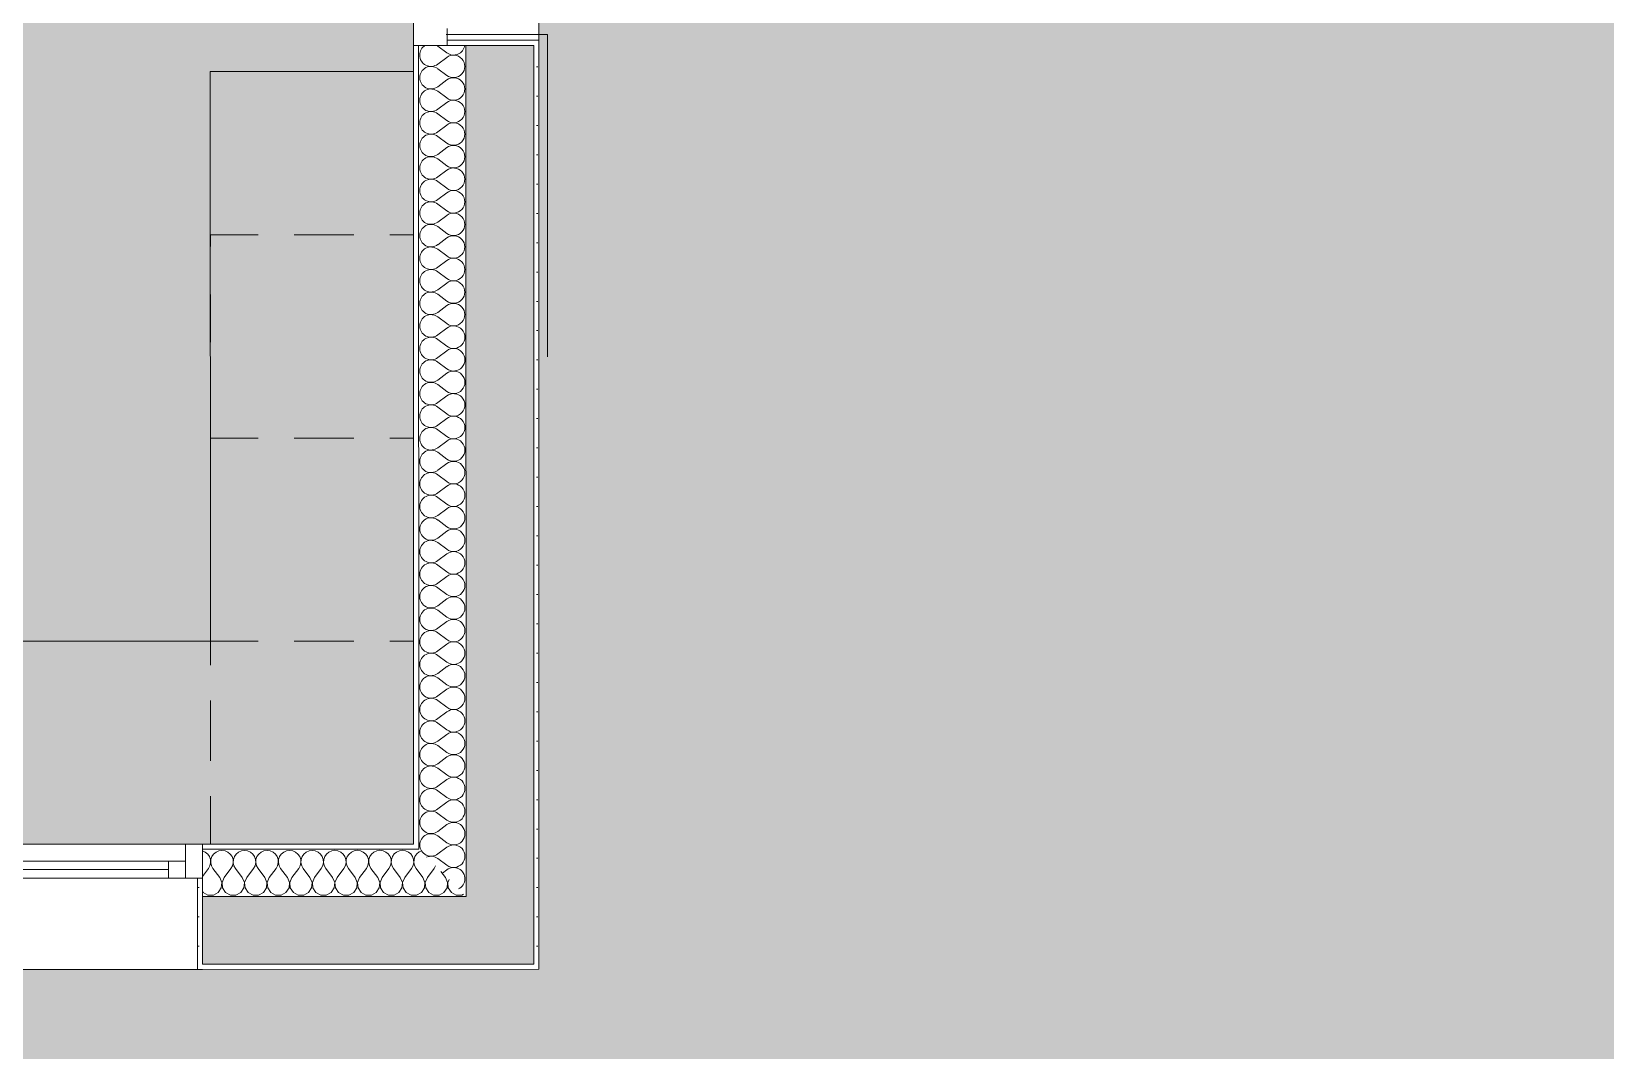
# Model space of a CAD drawing. Header units: millimetres. Extents: x 318905 to 439572, y -5133 to 105868.
# Drawn here: x 375032 to 379680, y 50744 to 53755 of the extents above; entities that cross this region are included whole.
import ezdxf

# ---------------------------------------------------------------- set-up
doc = ezdxf.new("R2010")
doc.units = ezdxf.units.MM
doc.header["$MEASUREMENT"] = 0
doc.linetypes.add('Traits', pattern=[282.222223, 141.111112, -141.111112])
for name, color, linetype, lineweight in [('0_Stylo_No__1', 7, 'Continuous', 5), ('0_Stylo_No__2', 8, 'Continuous', 5), ('2D - Dessin général_Stylo_No__1', 7, 'Continuous', 5), ('Murs ext - Périphériques_Stylo_No__1', 7, 'Continuous', 5)]:
    doc.layers.add(name, color=color, linetype=linetype, lineweight=lineweight)
for name, color, linetype, lineweight, true_color in [('2D - Dessins placés (Géomètre)_Stylo_No__241', 7, 'Continuous', 5, 0x4d4d4d), ('2D - Dessins placés (Géomètre)_Stylo_No__253', 7, 'Continuous', 13, 0xb6d398), ('Murs ext - Périphériques_Stylo_No__67', 7, 'Continuous', 15, 0x6a6a6a), ('Murs ext - Périphériques_Stylo_No__87', 7, 'Continuous', 13, 0x6a6a6a)]:
    doc.layers.add(name, color=color, linetype=linetype, lineweight=lineweight, true_color=true_color)
doc.layers.add('Marques & Zones', color=7, linetype='Continuous')
pattern_1 = [(0, (0, 0), (0, 86.60254), [0, -50]), (0, (25, 43.3), (0, 86.60254), [0, -50])]

# ---------------------------------------------------------------- blocks, each defined once
blk = doc.blocks.new('*X39')
at = {"layer": 'Murs ext - Périphériques_Stylo_No__1', "linetype": 'Continuous'}
for p, q in [((376258.3, 53691.6), (376231.6, 53711.6)), ((376258.3, 53678.3), (376231.7, 53658.3)), ((376258.3, 53624.9), (376231.7, 53644.9)), ((376258.3, 53611.6), (376231.7, 53591.6)), ((376258.3, 53558.3), (376231.7, 53578.3)), ((376258.3, 53544.9), (376231.7, 53524.9)), ((376258.3, 53491.6), (376231.7, 53511.6)), ((376258.3, 53478.3), (376231.7, 53458.3)), ((376258.4, 53424.9), (376231.7, 53444.9)), ((376258.4, 53411.6), (376231.7, 53391.6)), ((376258.4, 53358.3), (376231.7, 53378.3)), ((376258.4, 53344.9), (376231.7, 53324.9)), ((376258.4, 53291.6), (376231.7, 53311.6)), ((376258.4, 53278.3), (376231.7, 53258.3)), ((376258.4, 53224.9), (376231.7, 53244.9)), ((376258.4, 53211.6), (376231.7, 53191.6)), ((376258.4, 53158.3), (376231.7, 53178.3)), ((376258.4, 53144.9), (376231.7, 53124.9)), ((376258.4, 53091.6), (376231.7, 53111.6)), ((376258.4, 53078.3), (376231.8, 53058.3)), ((376258.4, 53024.9), (376231.8, 53044.9)), ((376258.4, 53011.6), (376231.8, 52991.6)), ((376258.4, 52958.3), (376231.8, 52978.3)), ((376258.4, 52944.9), (376231.8, 52924.9)), ((376258.4, 52891.6), (376231.8, 52911.6)), ((376258.4, 52878.3), (376231.8, 52858.3)), ((376258.5, 52824.9), (376231.8, 52844.9)), ((376258.5, 52811.6), (376231.8, 52791.6)), ((376258.5, 52758.3), (376231.8, 52778.3)), ((376258.5, 52744.9), (376231.8, 52724.9)), ((376258.5, 52691.6), (376231.8, 52711.6)), ((376258.5, 52678.3), (376231.8, 52658.3)), ((376258.5, 52624.9), (376231.8, 52644.9)), ((376258.5, 52611.6), (376231.8, 52591.6)), ((376258.5, 52558.3), (376231.8, 52578.3)), ((376258.5, 52544.9), (376231.8, 52524.9)), ((376258.5, 52491.6), (376231.8, 52511.6)), ((376258.5, 52478.3), (376231.8, 52458.3)), ((376258.5, 52424.9), (376231.8, 52444.9)), ((376258.5, 52411.6), (376231.9, 52391.6)), ((376258.5, 52358.3), (376231.9, 52378.3)), ((376258.5, 52344.9), (376231.9, 52324.9)), ((376258.5, 52291.6), (376231.9, 52311.6)), ((376258.5, 52278.3), (376231.9, 52258.3)), ((376258.6, 52224.9), (376231.9, 52244.9)), ((376258.6, 52211.6), (376231.9, 52191.6)), ((376258.6, 52158.3), (376231.9, 52178.3)), ((376258.6, 52144.9), (376231.9, 52124.9)), ((376258.6, 52091.6), (376231.9, 52111.6)), ((376258.6, 52078.3), (376231.9, 52058.3)), ((376258.6, 52024.9), (376231.9, 52044.9)), ((376258.6, 52011.6), (376231.9, 51991.6)), ((376258.6, 51958.3), (376231.9, 51978.3)), ((376258.6, 51944.9), (376231.9, 51924.9)), ((376258.6, 51891.6), (376231.9, 51911.6)), ((376258.6, 51878.3), (376231.9, 51858.3)), ((376258.6, 51824.9), (376231.9, 51844.9)), ((376258.6, 51811.6), (376232, 51791.6)), ((376258.6, 51758.3), (376232, 51778.3)), ((376258.6, 51744.9), (376232, 51724.9)), ((376258.6, 51691.6), (376232, 51711.6)), ((376258.6, 51678.3), (376232, 51658.3)), ((376258.6, 51624.9), (376232, 51644.9)), ((376258.6, 51611.6), (376232, 51591.6)), ((376258.7, 51558.3), (376232, 51578.3)), ((376258.7, 51544.9), (376232, 51524.9)), ((376258.7, 51491.6), (376232, 51511.6)), ((376258.7, 51478.3), (376232, 51458.3)), ((376258.7, 51424.9), (376232, 51444.9)), ((376258.7, 51411.6), (376232, 51391.6)), ((376258.7, 51358.3), (376232, 51378.3)), ((376258.7, 51344.9), (376232, 51324.9)), ((376258.7, 51291.6), (376232, 51311.6)), ((376258.7, 51278.3), (376245.8, 51268.6))]:
    blk.add_line(p, q, dxfattribs=at)
for centre, start, end in [((376211.6, 53684.9), 120.2097, 180.0092), ((376211.6, 53684.9), 53.1393, 59.8088), ((376278.3, 53718.3), 233.1393, 352.2085), ((376211.6, 53684.9), 180.0092, 306.8791), ((376211.7, 53618.3), 53.1393, 180.0092), ((376278.3, 53651.6), 233.1393, 126.8791), ((376211.7, 53618.3), 180.0092, 306.8791), ((376278.3, 53584.9), 233.1393, 126.8791), ((376211.7, 53551.6), 53.1393, 180.0092), ((376211.7, 53551.6), 180.0092, 306.8791), ((376211.7, 53484.9), 53.1393, 180.0092), ((376278.3, 53518.3), 233.1393, 126.8791), ((376211.7, 53484.9), 180.0092, 306.8791), ((376278.4, 53451.6), 233.1393, 126.8791), ((376211.7, 53418.3), 53.1393, 180.0092), ((376211.7, 53418.3), 180.0092, 306.8791), ((376278.4, 53384.9), 233.1393, 126.8791), ((376211.7, 53351.6), 53.1393, 180.0092), ((376211.7, 53351.6), 180.0092, 306.8791), ((376278.4, 53318.3), 233.1393, 126.8791), ((376211.7, 53284.9), 53.1393, 180.0092), ((376211.7, 53284.9), 180.0092, 306.8791), ((376278.4, 53251.6), 233.1393, 126.8791), ((376211.7, 53218.3), 53.1393, 180.0092), ((376211.7, 53218.3), 180.0092, 306.8791), ((376211.7, 53151.6), 53.1393, 180.0092), ((376278.4, 53184.9), 233.1393, 126.8791), ((376211.7, 53151.6), 180.0092, 306.8791), ((376278.4, 53118.3), 233.1393, 126.8791), ((376211.7, 53084.9), 53.1393, 180.0092), ((376211.7, 53084.9), 180.0092, 306.8791), ((376211.8, 53018.3), 53.1393, 180.0092), ((376278.4, 53051.6), 233.1393, 126.8791), ((376211.8, 53018.3), 180.0092, 306.8791), ((376278.4, 52984.9), 233.1393, 126.8791), ((376211.8, 52951.6), 53.1393, 180.0092), ((376211.8, 52951.6), 180.0092, 306.8791), ((376278.4, 52918.3), 233.1393, 126.8791), ((376211.8, 52884.9), 53.1393, 180.0092), ((376211.8, 52884.9), 180.0092, 306.8791), ((376278.5, 52851.6), 233.1393, 126.8791), ((376211.8, 52818.3), 53.1393, 180.0092), ((376211.8, 52818.3), 180.0092, 306.8791), ((376278.5, 52784.9), 233.1393, 126.8791), ((376211.8, 52751.6), 53.1393, 180.0092), ((376211.8, 52751.6), 180.0092, 306.8791), ((376211.8, 52684.9), 53.1393, 180.0092), ((376278.5, 52718.3), 233.1393, 126.8791), ((376211.8, 52684.9), 180.0092, 306.8791), ((376278.5, 52651.6), 233.1393, 126.8791), ((376211.8, 52618.3), 53.1393, 180.0092), ((376211.8, 52618.3), 180.0092, 306.8791), ((376211.8, 52551.6), 53.1393, 180.0092), ((376278.5, 52584.9), 233.1393, 126.8791), ((376211.8, 52551.6), 180.0092, 306.8791), ((376278.5, 52518.3), 233.1393, 126.8791), ((376211.8, 52484.9), 53.1393, 180.0092), ((376211.8, 52484.9), 180.0092, 306.8791), ((376278.5, 52451.6), 233.1393, 126.8791), ((376211.9, 52418.3), 53.1393, 180.0092), ((376211.9, 52418.3), 180.0092, 306.8791), ((376278.5, 52384.9), 233.1393, 126.8791), ((376211.9, 52351.6), 53.1393, 180.0092), ((376211.9, 52351.6), 180.0092, 306.8791), ((376278.5, 52318.3), 233.1393, 126.8791), ((376211.9, 52284.9), 53.1393, 180.0092), ((376211.9, 52284.9), 180.0092, 306.8791), ((376211.9, 52218.3), 53.1393, 180.0092), ((376278.5, 52251.6), 233.1393, 126.8791), ((376211.9, 52218.3), 180.0092, 306.8791), ((376278.6, 52184.9), 233.1393, 126.8791), ((376211.9, 52151.6), 53.1393, 180.0092), ((376211.9, 52151.6), 180.0092, 306.8791), ((376211.9, 52084.9), 53.1393, 180.0092), ((376278.6, 52118.3), 233.1393, 126.8791), ((376211.9, 52084.9), 180.0092, 306.8791), ((376278.6, 52051.6), 233.1393, 126.8791), ((376211.9, 52018.3), 53.1393, 180.0092), ((376211.9, 52018.3), 180.0092, 306.8791), ((376278.6, 51984.9), 233.1393, 126.8791), ((376211.9, 51951.6), 53.1393, 180.0092), ((376211.9, 51951.6), 180.0092, 306.8791), ((376278.6, 51918.3), 233.1393, 126.8791), ((376211.9, 51884.9), 53.1393, 180.0092), ((376211.9, 51884.9), 180.0092, 306.8791), ((376278.6, 51851.6), 233.1393, 126.8791), ((376211.9, 51818.3), 53.1393, 180.0092), ((376211.9, 51818.3), 180.0092, 306.8791), ((376278.6, 51784.9), 233.1393, 126.8791), ((376212, 51751.6), 53.1393, 180.0092), ((376212, 51751.6), 180.0092, 306.8791), ((376278.6, 51718.3), 233.1393, 126.8791), ((376212, 51684.9), 53.1393, 180.0092), ((376212, 51684.9), 180.0092, 306.8791), ((376212, 51618.3), 53.1393, 180.0092), ((376278.6, 51651.6), 233.1393, 126.8791), ((376212, 51618.3), 180.0092, 306.8791), ((376278.7, 51584.9), 233.1393, 126.8791), ((376212, 51551.6), 53.1393, 180.0092), ((376212, 51551.6), 180.0092, 306.8791), ((376212, 51484.9), 53.1393, 180.0092), ((376278.7, 51518.3), 233.1393, 126.8791), ((376212, 51484.9), 180.0092, 306.8791), ((376278.7, 51451.6), 233.1393, 126.8791), ((376212, 51418.3), 53.1393, 180.0092), ((376212, 51418.3), 180.0092, 306.8791), ((376278.7, 51384.9), 233.1393, 126.8791), ((376212, 51351.6), 53.1393, 180.0092), ((376212, 51351.6), 180.0092, 306.8791), ((376278.7, 51318.3), 233.1393, 126.8791), ((376212, 51284.9), 53.1393, 113.2407), ((376278.7, 51251.6), 295.3778, 126.8791)]:
    blk.add_arc(centre, 33.3, start, end, dxfattribs=at)
blk = doc.blocks.new('Hachure_17', base_point=(0, 4000))
at = {"layer": 'Murs ext - Périphériques_Stylo_No__1', "linetype": 'Continuous'}
blk.add_blockref('*X39', (0, 0), dxfattribs=at)
blk = doc.blocks.new('*X49')
at = {"layer": 'Murs ext - Périphériques_Stylo_No__1', "linetype": 'Continuous'}
for p, q in [((375545.2, 51330.6), (375536.7, 51334.3)), ((375536.7, 51334.3), (375536.7, 51334.3)), ((375552.2, 51324.7), (375545.2, 51330.6)), ((375557.5, 51317.1), (375552.2, 51324.7)), ((375569.7, 51324.7), (375564.5, 51317.1)), ((375576.8, 51330.6), (375569.7, 51324.7)), ((375585.2, 51334.3), (375576.8, 51330.6)), ((375594.3, 51335.6), (375585.2, 51334.3)), ((375603.4, 51334.3), (375594.3, 51335.6)), ((375611.8, 51330.6), (375603.4, 51334.3)), ((375618.9, 51324.7), (375611.8, 51330.6)), ((375624.1, 51317.1), (375618.9, 51324.7)), ((375636.4, 51324.7), (375631.2, 51317.1)), ((375643.4, 51330.6), (375636.4, 51324.7)), ((375651.9, 51334.3), (375643.4, 51330.6)), ((375661, 51335.6), (375651.9, 51334.3)), ((375670.1, 51334.3), (375661, 51335.6)), ((375678.5, 51330.6), (375670.1, 51334.3)), ((375685.6, 51324.7), (375678.5, 51330.6)), ((375690.8, 51317.2), (375685.6, 51324.7)), ((375703, 51324.7), (375697.8, 51317.2)), ((375710.1, 51330.6), (375703, 51324.7)), ((375718.5, 51334.3), (375710.1, 51330.6)), ((375727.6, 51335.6), (375718.5, 51334.3)), ((375736.7, 51334.3), (375727.6, 51335.6)), ((375745.2, 51330.6), (375736.7, 51334.3)), ((375752.2, 51324.8), (375745.2, 51330.6)), ((375757.5, 51317.2), (375752.2, 51324.8)), ((375769.7, 51324.8), (375764.5, 51317.2)), ((375776.8, 51330.6), (375769.7, 51324.8)), ((375785.2, 51334.3), (375776.8, 51330.6)), ((375794.3, 51335.6), (375785.2, 51334.3)), ((375803.4, 51334.4), (375794.3, 51335.6)), ((375811.8, 51330.6), (375803.4, 51334.4)), ((375818.9, 51324.8), (375811.8, 51330.6)), ((375824.1, 51317.2), (375818.9, 51324.8)), ((375836.4, 51324.8), (375831.2, 51317.2)), ((375843.4, 51330.7), (375836.4, 51324.8)), ((375851.9, 51334.4), (375843.4, 51330.7)), ((375861, 51335.6), (375851.9, 51334.4)), ((375870.1, 51334.4), (375861, 51335.6)), ((375878.5, 51330.7), (375870.1, 51334.4)), ((375885.6, 51324.8), (375878.5, 51330.7)), ((375890.8, 51317.2), (375885.6, 51324.8)), ((375903, 51324.8), (375897.8, 51317.2)), ((375910.1, 51330.7), (375903, 51324.8)), ((375918.5, 51334.4), (375910.1, 51330.7)), ((375927.6, 51335.7), (375918.5, 51334.4)), ((375936.7, 51334.4), (375927.6, 51335.7)), ((375945.2, 51330.7), (375936.7, 51334.4)), ((375952.2, 51324.8), (375945.2, 51330.7)), ((375957.5, 51317.2), (375952.2, 51324.8)), ((375969.7, 51324.8), (375964.5, 51317.2)), ((375976.8, 51330.7), (375969.7, 51324.8)), ((375985.2, 51334.4), (375976.8, 51330.7)), ((375994.3, 51335.7), (375985.2, 51334.4)), ((376003.4, 51334.4), (375994.3, 51335.7)), ((376011.8, 51330.7), (376003.4, 51334.4)), ((376018.9, 51324.8), (376011.8, 51330.7)), ((376024.1, 51317.3), (376018.9, 51324.8)), ((376036.4, 51324.8), (376031.2, 51317.3)), ((376043.4, 51330.7), (376036.4, 51324.8)), ((376051.9, 51334.4), (376043.4, 51330.7)), ((376061, 51335.7), (376051.9, 51334.4)), ((376070.1, 51334.4), (376061, 51335.7)), ((376078.5, 51330.7), (376070.1, 51334.4)), ((376085.6, 51324.9), (376078.5, 51330.7)), ((376090.8, 51317.3), (376085.6, 51324.9)), ((376103, 51324.9), (376097.8, 51317.3)), ((376110.1, 51330.7), (376103, 51324.9)), ((376118.5, 51334.4), (376110.1, 51330.7)), ((376127.6, 51335.7), (376118.5, 51334.4)), ((376136.7, 51334.5), (376127.6, 51335.7)), ((376145.2, 51330.7), (376136.7, 51334.5)), ((376152.2, 51324.9), (376145.2, 51330.7)), ((376157.5, 51317.3), (376152.2, 51324.9)), ((376169.7, 51324.9), (376164.5, 51317.3)), ((376176.8, 51330.8), (376169.7, 51324.9)), ((376181.6, 51332.9), (376176.8, 51330.8)), ((375536.7, 51258.7), (375554.3, 51282.2)), ((375554.3, 51282.2), (375558.8, 51290.3)), ((375560.4, 51308.4), (375557.5, 51317.1)), ((375558.8, 51290.3), (375560.8, 51299.2)), ((375560.8, 51299.2), (375560.4, 51308.4)), ((375561.6, 51308.4), (375561.1, 51299.2)), ((375561.1, 51299.2), (375563.2, 51290.3)), ((375564.5, 51317.1), (375561.6, 51308.4)), ((375563.2, 51290.3), (375567.7, 51282.2)), ((375587.7, 51255.6), (375567.7, 51282.2)), ((375601, 51255.6), (375621, 51282.2)), ((375621, 51282.2), (375625.4, 51290.3)), ((375627.1, 51308.4), (375624.1, 51317.1)), ((375625.4, 51290.3), (375627.5, 51299.2)), ((375627.5, 51299.2), (375627.1, 51308.4)), ((375628.2, 51308.4), (375627.8, 51299.2)), ((375627.8, 51299.2), (375629.9, 51290.3)), ((375631.2, 51317.1), (375628.2, 51308.4)), ((375629.9, 51290.3), (375634.3, 51282.2)), ((375654.3, 51255.6), (375634.3, 51282.2)), ((375667.7, 51255.6), (375687.7, 51282.3)), ((375687.7, 51282.3), (375692.1, 51290.3)), ((375693.7, 51308.4), (375690.8, 51317.2)), ((375692.1, 51290.3), (375694.2, 51299.3)), ((375694.2, 51299.3), (375693.7, 51308.4)), ((375694.9, 51308.4), (375694.4, 51299.3)), ((375694.4, 51299.3), (375696.5, 51290.3)), ((375697.8, 51317.2), (375694.9, 51308.4)), ((375696.5, 51290.3), (375701, 51282.3)), ((375721, 51255.6), (375701, 51282.3)), ((375734.3, 51255.6), (375754.3, 51282.3)), ((375754.3, 51282.3), (375758.8, 51290.3)), ((375760.4, 51308.5), (375757.5, 51317.2)), ((375758.8, 51290.3), (375760.8, 51299.3)), ((375760.8, 51299.3), (375760.4, 51308.5)), ((375761.6, 51308.5), (375761.1, 51299.3)), ((375761.1, 51299.3), (375763.2, 51290.3)), ((375764.5, 51317.2), (375761.6, 51308.5)), ((375763.2, 51290.3), (375767.7, 51282.3)), ((375787.7, 51255.6), (375767.7, 51282.3)), ((375801, 51255.6), (375821, 51282.3)), ((375821, 51282.3), (375825.4, 51290.3)), ((375827.1, 51308.5), (375824.1, 51317.2)), ((375825.4, 51290.3), (375827.5, 51299.3)), ((375827.5, 51299.3), (375827.1, 51308.5)), ((375828.2, 51308.5), (375827.8, 51299.3)), ((375827.8, 51299.3), (375829.9, 51290.3)), ((375831.2, 51317.2), (375828.2, 51308.5)), ((375829.9, 51290.3), (375834.3, 51282.3)), ((375854.3, 51255.6), (375834.3, 51282.3)), ((375867.7, 51255.6), (375887.7, 51282.3)), ((375887.7, 51282.3), (375892.1, 51290.4)), ((375893.7, 51308.5), (375890.8, 51317.2)), ((375892.1, 51290.4), (375894.2, 51299.3)), ((375894.2, 51299.3), (375893.7, 51308.5)), ((375894.9, 51308.5), (375894.4, 51299.3)), ((375894.4, 51299.3), (375896.5, 51290.4)), ((375897.8, 51317.2), (375894.9, 51308.5)), ((375896.5, 51290.4), (375901, 51282.3)), ((375921, 51255.7), (375901, 51282.3)), ((375934.3, 51255.7), (375954.3, 51282.3)), ((375954.3, 51282.3), (375958.8, 51290.4)), ((375960.4, 51308.5), (375957.5, 51317.2)), ((375958.8, 51290.4), (375960.8, 51299.3)), ((375960.8, 51299.3), (375960.4, 51308.5)), ((375961.6, 51308.5), (375961.1, 51299.3)), ((375961.1, 51299.3), (375963.2, 51290.4)), ((375964.5, 51317.2), (375961.6, 51308.5)), ((375963.2, 51290.4), (375967.7, 51282.3)), ((375987.7, 51255.7), (375967.7, 51282.3)), ((376001, 51255.7), (376021, 51282.4)), ((376021, 51282.4), (376025.4, 51290.4)), ((376027.1, 51308.5), (376024.1, 51317.3)), ((376025.4, 51290.4), (376027.5, 51299.4)), ((376027.5, 51299.4), (376027.1, 51308.5)), ((376028.2, 51308.5), (376027.8, 51299.4)), ((376027.8, 51299.4), (376029.9, 51290.4)), ((376031.2, 51317.3), (376028.2, 51308.5)), ((376029.9, 51290.4), (376034.3, 51282.4)), ((376054.3, 51255.7), (376034.3, 51282.4)), ((376067.7, 51255.7), (376087.7, 51282.4)), ((376087.7, 51282.4), (376092.1, 51290.4)), ((376093.7, 51308.6), (376090.8, 51317.3)), ((376092.1, 51290.4), (376094.2, 51299.4)), ((376094.2, 51299.4), (376093.7, 51308.6)), ((376094.9, 51308.6), (376094.4, 51299.4)), ((376094.4, 51299.4), (376096.5, 51290.4)), ((376097.8, 51317.3), (376094.9, 51308.6)), ((376096.5, 51290.4), (376101, 51282.4)), ((376121, 51255.7), (376101, 51282.4)), ((376134.3, 51255.7), (376154.3, 51282.4)), ((376154.3, 51282.4), (376158.8, 51290.4)), ((376160.4, 51308.6), (376157.5, 51317.3)), ((376158.8, 51290.4), (376160.8, 51299.4)), ((376160.8, 51299.4), (376160.4, 51308.6)), ((376161.6, 51308.6), (376161.1, 51299.4)), ((376161.1, 51299.4), (376163.2, 51290.4)), ((376164.5, 51317.3), (376161.6, 51308.6)), ((376163.2, 51290.4), (376167.7, 51282.4)), ((376187.7, 51255.7), (376167.7, 51282.4)), ((376201, 51255.7), (376221, 51282.4)), ((376221, 51282.4), (376224.9, 51289.5)), ((375593.9, 51240.6), (375587.7, 51255.6)), ((375592.4, 51224.4), (375593.9, 51240.6)), ((375601, 51255.6), (375594.7, 51240.6)), ((375594.7, 51240.6), (375596.2, 51224.4)), ((375660.6, 51240.6), (375654.3, 51255.6)), ((375659.1, 51224.4), (375660.6, 51240.6)), ((375667.7, 51255.6), (375661.4, 51240.6)), ((375661.4, 51240.6), (375662.9, 51224.4)), ((375727.3, 51240.6), (375721, 51255.6)), ((375725.8, 51224.5), (375727.3, 51240.6)), ((375734.3, 51255.6), (375728, 51240.6)), ((375728, 51240.6), (375729.6, 51224.5)), ((375793.9, 51240.6), (375787.7, 51255.6)), ((375792.4, 51224.5), (375793.9, 51240.6)), ((375801, 51255.6), (375794.7, 51240.6)), ((375794.7, 51240.6), (375796.2, 51224.5)), ((375860.6, 51240.7), (375854.3, 51255.6)), ((375859.1, 51224.5), (375860.6, 51240.7)), ((375867.7, 51255.6), (375861.4, 51240.7)), ((375861.4, 51240.7), (375862.9, 51224.5)), ((375927.3, 51240.7), (375921, 51255.7)), ((375925.8, 51224.5), (375927.3, 51240.7)), ((375934.3, 51255.7), (375928, 51240.7)), ((375928, 51240.7), (375929.6, 51224.5)), ((375993.9, 51240.7), (375987.7, 51255.7)), ((375992.4, 51224.5), (375993.9, 51240.7)), ((376001, 51255.7), (375994.7, 51240.7)), ((375994.7, 51240.7), (375996.2, 51224.5)), ((376060.6, 51240.7), (376054.3, 51255.7)), ((376059.1, 51224.6), (376060.6, 51240.7)), ((376067.7, 51255.7), (376061.4, 51240.7)), ((376061.4, 51240.7), (376062.9, 51224.6)), ((376127.3, 51240.7), (376121, 51255.7)), ((376125.8, 51224.6), (376127.3, 51240.7)), ((376134.3, 51255.7), (376128, 51240.7)), ((376128, 51240.7), (376129.6, 51224.6)), ((376193.9, 51240.8), (376187.7, 51255.7)), ((376192.4, 51224.6), (376193.9, 51240.8)), ((376201, 51255.7), (376194.7, 51240.8)), ((376194.7, 51240.8), (376196.2, 51224.6)), ((376254.3, 51255.8), (376241.2, 51273.3)), ((376260.6, 51240.8), (376254.3, 51255.8)), ((376259.1, 51224.6), (376260.6, 51240.8)), ((376265, 51249.5), (376261.4, 51240.8)), ((376261.4, 51240.8), (376262.9, 51224.6)), ((375536.7, 51213.7), (375538.6, 51210.9)), ((375538.6, 51210.9), (375552.9, 51203.2)), ((375552.9, 51203.2), (375569.1, 51203.2)), ((375569.1, 51203.2), (375583.4, 51210.9)), ((375583.4, 51210.9), (375592.4, 51224.4)), ((375596.2, 51224.4), (375605.2, 51210.9)), ((375605.2, 51210.9), (375619.6, 51203.2)), ((375619.6, 51203.2), (375635.8, 51203.2)), ((375635.8, 51203.2), (375650.1, 51210.9)), ((375650.1, 51210.9), (375659.1, 51224.4)), ((375662.9, 51224.4), (375671.9, 51210.9)), ((375671.9, 51210.9), (375686.2, 51203.3)), ((375686.2, 51203.3), (375702.5, 51203.3)), ((375702.5, 51203.3), (375716.8, 51210.9)), ((375716.8, 51210.9), (375725.8, 51224.5)), ((375729.6, 51224.5), (375738.6, 51210.9)), ((375738.6, 51210.9), (375752.9, 51203.3)), ((375752.9, 51203.3), (375769.1, 51203.3)), ((375769.1, 51203.3), (375783.4, 51211)), ((375783.4, 51211), (375792.4, 51224.5)), ((375796.2, 51224.5), (375805.2, 51211)), ((375805.2, 51211), (375819.6, 51203.3)), ((375819.6, 51203.3), (375835.8, 51203.3)), ((375835.8, 51203.3), (375850.1, 51211)), ((375850.1, 51211), (375859.1, 51224.5)), ((375862.9, 51224.5), (375871.9, 51211)), ((375871.9, 51211), (375886.2, 51203.3)), ((375886.2, 51203.3), (375902.5, 51203.3)), ((375902.5, 51203.3), (375916.8, 51211)), ((375916.8, 51211), (375925.8, 51224.5)), ((375929.6, 51224.5), (375938.6, 51211)), ((375938.6, 51211), (375952.9, 51203.3)), ((375952.9, 51203.3), (375969.1, 51203.3)), ((375969.1, 51203.3), (375983.4, 51211)), ((375983.4, 51211), (375992.4, 51224.5)), ((375996.2, 51224.5), (376005.2, 51211)), ((376005.2, 51211), (376019.6, 51203.4)), ((376019.6, 51203.4), (376035.8, 51203.4)), ((376035.8, 51203.4), (376050.1, 51211)), ((376050.1, 51211), (376059.1, 51224.6)), ((376062.9, 51224.6), (376071.9, 51211)), ((376071.9, 51211), (376086.2, 51203.4)), ((376086.2, 51203.4), (376102.5, 51203.4)), ((376102.5, 51203.4), (376116.8, 51211.1)), ((376116.8, 51211.1), (376125.8, 51224.6)), ((376129.6, 51224.6), (376138.6, 51211.1)), ((376138.6, 51211.1), (376152.9, 51203.4)), ((376152.9, 51203.4), (376169.1, 51203.4)), ((376169.1, 51203.4), (376183.4, 51211.1)), ((376183.4, 51211.1), (376192.4, 51224.6)), ((376196.2, 51224.6), (376205.2, 51211.1)), ((376205.2, 51211.1), (376219.6, 51203.4)), ((376219.6, 51203.4), (376235.8, 51203.4)), ((376235.8, 51203.4), (376250.1, 51211.1)), ((376250.1, 51211.1), (376259.1, 51224.6)), ((376262.9, 51224.6), (376271.9, 51211.1)), ((376271.9, 51211.1), (376286.2, 51203.4)), ((376286.2, 51203.4), (376302.5, 51203.4)), ((376302.5, 51203.4), (376308, 51206.4))]:
    blk.add_line(p, q, dxfattribs=at)
blk = doc.blocks.new('Hachure_22', base_point=(0, 4000))
at = {"layer": 'Murs ext - Périphériques_Stylo_No__1', "linetype": 'Continuous'}
blk.add_blockref('*X49', (0, 0), dxfattribs=at)

msp = doc.modelspace()

# ---------------------------------------------------------------- hatches: boundary and pattern name
at = {"layer": '2D - Dessin général_Stylo_No__1', "linetype": 'Continuous'}
msp.add_hatch(color=256, dxfattribs=at).paths.add_polyline_path([(376530.126, 52793.536), (376730.126, 52793.568), (376730.134, 52743.568), (376530.134, 52743.536)])
at = {"layer": '2D - Dessins placés (Géomètre)_Stylo_No__253', "linetype": 'Continuous', "lineweight": 0, "true_color": 0x5b694c}
msp.add_hatch(color=251, dxfattribs=at).paths.add_polyline_path([(371353.238, 43850.427), (371283.616, 48583.252), (371573.632, 48584.519), (371573.526, 49242.194), (372693.579, 49242.374), (372693.3, 50982.732), (376530.417, 50984.472), (376529.058, 59443.39), (376130.002, 59443.326), (376130.002, 59445.875), (368353.019, 59443.362), (368351.981, 63040.659), (383676.415, 63219.993), (383196.13, 44010.808), (380926.562, 43986.62), (380924.832, 44050.65), (380617.617, 44042.355), (380619.24, 43982.257), (377254.015, 43934.474), (377253.238, 43989.208), (376959.141, 43985.033), (376959.918, 43930.298)])
at = {"layer": 'Marques & Zones', "linetype": 'Continuous', "lineweight": 0, "true_color": 0xebf5fc}
msp.add_hatch(color=7, dxfattribs=at).paths.add_polyline_path([(370920.956, 52754.363), (370921.181, 51352.461), (376160.357, 51354.059), (376160.343, 51442.927), (376159.118, 59073.391), (371519.648, 59072.646), (371519.027, 58735.332), (370893.179, 58736.483), (370893.799, 59073.398), (368553.078, 59072.17), (368545.064, 56262.557), (370403.529, 56262.855), (370403.674, 55362.855), (369471.248, 55362.706), (369471.325, 54881.149), (371573.751, 54881.487), (371574.103, 52693.509), (371374.103, 52693.477), (371374.093, 52754.436)])
at = {"layer": 'Murs ext - Périphériques_Stylo_No__1', "linetype": 'Continuous'}
h = msp.add_hatch(dxfattribs=at)
h.set_pattern_fill('Plâtre___Enduit', color=256, style=0, pattern_type=2)
h.set_pattern_definition(pattern_1)
h.paths.add_polyline_path([(376529.976, 53728.785), (376259.976, 53728.742), (376259.978, 53713.742), (376514.978, 53713.782), (376529.978, 53713.785)])
for points in [[(376315.382, 51199.107), (376515.414, 50999.167), (376514.978, 53713.782), (376314.978, 53713.75)], [(375536.775, 50998.871), (376515.414, 50999.167), (376315.382, 51199.107), (375536.715, 51198.871)]]:
    msp.add_hatch(color=256, dxfattribs=at).paths.add_polyline_path(points)
h = msp.add_hatch(dxfattribs=at)
h.set_pattern_fill('Plâtre___Enduit', color=256, style=0, pattern_type=2)
h.set_pattern_definition(pattern_1)
h.paths.add_polyline_path([(376515.414, 50999.167), (376530.417, 50984.172), (376529.978, 53713.785), (376514.978, 53713.782)])
h = msp.add_hatch(dxfattribs=at)
h.set_pattern_fill('Plâtre___Enduit', color=256, style=0, pattern_type=2)
h.set_pattern_definition(pattern_1)
h.paths.add_polyline_path([(375536.78, 50983.871), (375536.775, 50998.871), (375536.698, 51253.871), (375521.698, 51253.867), (375521.78, 50983.867)])
h = msp.add_hatch(dxfattribs=at)
h.set_pattern_fill('Plâtre___Enduit', color=256, style=0, pattern_type=2)
h.set_pattern_definition(pattern_1)
h.paths.add_polyline_path([(375536.78, 50983.871), (376530.417, 50984.172), (376515.414, 50999.167), (375536.775, 50998.871)])

# ---------------------------------------------------------------- linework, layer by layer
at = {"layer": '0_Stylo_No__1', "linetype": 'Continuous', "flags": 128}
for points in [[(376256.725, 53745.831), (376555.495, 53745.879), (376555.648, 52793.54)], [(376159.991, 53636.386), (375559.991, 53636.289), (375560.261, 51953.58)], [(372850.668, 51953.145), (374050.668, 51953.337), (375560.261, 51953.58)]]:
    msp.add_lwpolyline(points, dxfattribs=at)
at = {"layer": '0_Stylo_No__2', "linetype": 'Traits', "flags": 128}
for points in [[(375560.068, 53153.58), (376160.068, 53153.676), (376159.991, 53636.386), (375559.991, 53636.289)], [(375560.165, 52553.58), (376160.165, 52553.676), (376160.068, 53153.676), (375560.068, 53153.58)], [(375560.261, 51953.58), (376160.261, 51953.676), (376160.165, 52553.676), (375560.165, 52553.58)], [(374960.357, 51353.483), (375560.357, 51353.58), (375560.261, 51953.58), (374960.261, 51953.483)], [(375560.357, 51353.58), (376160.357, 51353.676), (376160.261, 51953.676), (375560.261, 51953.58)], [(375560.357, 51353.58), (376160.357, 51353.676), (376160.261, 51953.676), (375560.261, 51953.58)]]:
    msp.add_lwpolyline(points, close=True, dxfattribs=at)
at = {"layer": '2D - Dessins placés (Géomètre)_Stylo_No__241', "linetype": 'Continuous', "flags": 128}
msp.add_lwpolyline([(371353.238, 43850.427), (371283.616, 48583.252), (371573.632, 48584.519), (371573.526, 49242.194), (372693.579, 49242.374), (372693.3, 50982.732), (376530.417, 50984.472), (376529.058, 59443.39), (376130.002, 59443.326), (376130.002, 59445.875), (368353.019, 59443.362), (368351.981, 63040.659), (383676.415, 63219.993), (383196.13, 44010.808), (380926.562, 43986.62), (380924.832, 44050.65), (380617.617, 44042.355), (380619.24, 43982.257), (377254.015, 43934.474), (377253.238, 43989.208), (376959.141, 43985.033), (376959.918, 43930.298)], close=True, dxfattribs=at)
at = {"layer": 'Murs ext - Périphériques_Stylo_No__1', "linetype": 'Continuous'}
for p, q in [((376159.497, 56713.725), (376159.978, 53713.725)), ((376529.499, 56698.785), (376529.976, 53728.785)), ((376159.97, 53763.725), (376159.978, 53713.725)), ((376259.978, 53713.742), (376259.97, 53763.742)), ((376159.978, 53713.725), (376174.978, 53713.728)), ((376159.978, 53713.725), (376174.978, 53713.728)), ((376174.978, 53713.728), (376259.978, 53713.742)), ((376174.978, 53713.728), (376259.978, 53713.742)), ((376174.978, 53713.728), (376175.36, 51339.065)), ((376259.976, 53728.742), (376529.976, 53728.785)), ((376314.978, 53713.75), (376315.382, 51199.107)), ((376529.978, 53713.785), (376529.976, 53728.785)), ((375536.668, 51353.871), (373836.668, 51353.358)), ((375486.668, 51353.856), (374661.668, 51353.607)), ((375536.668, 51353.871), (375486.668, 51353.856)), ((375486.668, 51353.856), (375486.698, 51253.856)), ((375536.668, 51353.871), (375536.672, 51338.871)), ((375536.668, 51353.871), (375536.672, 51338.871)), ((376175.36, 51339.065), (375536.672, 51338.871)), ((375536.672, 51338.871), (375536.698, 51253.871)), ((375536.672, 51338.871), (375536.698, 51253.871)), ((375436.683, 51303.841), (374711.683, 51303.622)), ((375436.691, 51278.841), (374711.691, 51278.622)), ((375486.683, 51303.856), (375436.683, 51303.841)), ((375436.683, 51303.841), (375436.698, 51253.841)), ((375486.698, 51253.856), (375486.683, 51303.856)), ((374661.698, 51253.607), (375486.698, 51253.856)), ((374711.698, 51253.622), (375436.698, 51253.841)), ((375436.698, 51253.841), (375486.698, 51253.856)), ((375486.698, 51253.856), (375536.698, 51253.871)), ((375521.698, 51253.867), (375521.78, 50983.867)), ((376315.382, 51199.107), (375536.715, 51198.872)), ((375521.78, 50983.867), (373851.78, 50983.362)), ((375536.78, 50983.871), (375521.78, 50983.867))]:
    msp.add_line(p, q, dxfattribs=at)
at = {"layer": 'Murs ext - Périphériques_Stylo_No__67', "linetype": 'Continuous'}
for p, q in [((376174.978, 53713.728), (376259.978, 53713.742)), ((376514.978, 53713.782), (376259.978, 53713.742)), ((376515.414, 50999.167), (376514.978, 53713.782)), ((375536.672, 51338.871), (375536.698, 51253.871)), ((375536.775, 50998.871), (375536.698, 51253.871)), ((375536.775, 50998.871), (376515.414, 50999.167))]:
    msp.add_line(p, q, dxfattribs=at)
at = {"layer": 'Murs ext - Périphériques_Stylo_No__87', "linetype": 'Continuous'}
for p, q in [((376159.978, 53713.725), (376174.978, 53713.728)), ((376259.976, 53728.742), (376529.976, 53728.785)), ((376259.978, 53713.742), (376259.976, 53728.742)), ((376529.978, 53713.785), (376529.976, 53728.785)), ((375536.668, 51353.871), (375536.672, 51338.871)), ((375536.698, 51253.871), (375521.698, 51253.867)), ((375521.698, 51253.867), (375521.78, 50983.867)), ((375536.78, 50983.871), (375521.78, 50983.867))]:
    msp.add_line(p, q, dxfattribs=at)
at = {"layer": 'Murs ext - Périphériques_Stylo_No__87', "linetype": 'Continuous', "flags": 128}
for points in [[(376159.978, 53713.726), (376160.357, 51354.06)], [(376530.417, 50984.172), (376529.978, 53713.785)], [(376160.357, 51354.06), (375536.668, 51353.871)], [(375536.78, 50983.871), (376530.417, 50984.172)]]:
    msp.add_lwpolyline(points, dxfattribs=at)

# ---------------------------------------------------------------- block references
at = {"layer": 'Murs ext - Périphériques_Stylo_No__1', "linetype": 'Continuous'}
for name in ['Hachure_17', 'Hachure_22']:
    msp.add_blockref(name, (0, 4000), dxfattribs=at)

doc.saveas('drawing.dxf')
